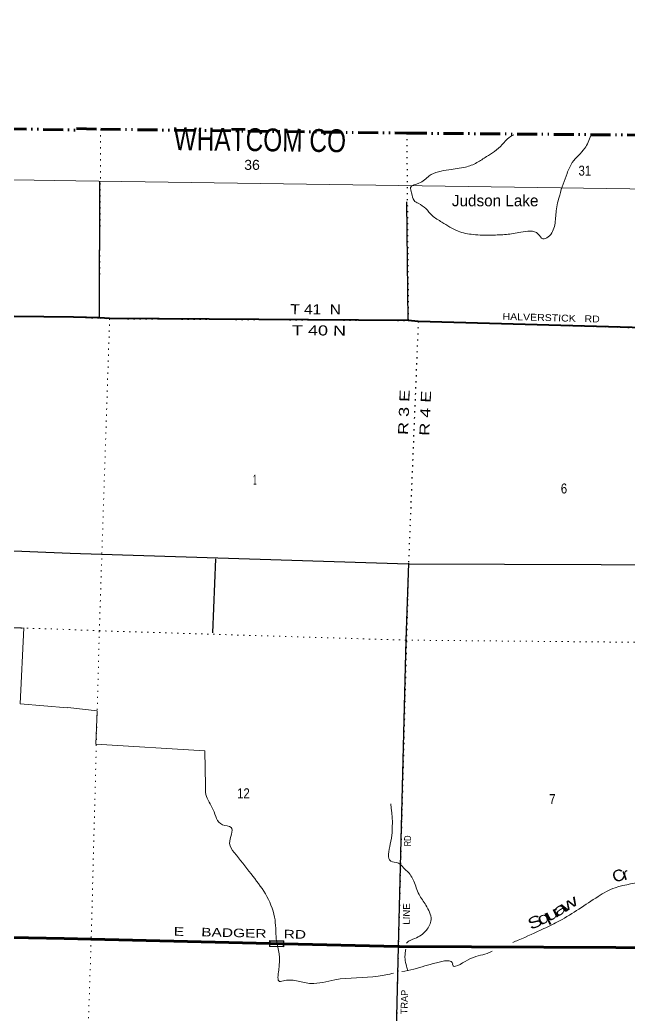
# Model space of a CAD drawing. Header units: feet. Extents: x -489137 to -242534, y 368785 to 558127.
# Drawn here: x -334487 to -323817, y 539519 to 556943 of the extents above; entities that cross this region are included whole.
import ezdxf

# ---------------------------------------------------------------- set-up
doc = ezdxf.new("R2010")
doc.units = ezdxf.units.FT
doc.header["$LTSCALE"] = 70
doc.linetypes.add('DASH_DOUBLE_DOT', pattern=[9.2, 5, -1.2, 0.3, -1.2, 0.3, -1.2])
doc.linetypes.add('DOTTED', pattern=[1.5, 0.3, -1.2])
for name, color, linetype, lineweight in [('10', 7, 'DASH_DOUBLE_DOT', 60), ('17', 7, 'Continuous', 25), ('23', 7, 'Continuous', 70), ('26', 7, 'Continuous', 40), ('27', 7, 'Continuous', 13), ('29', 7, 'Continuous', 25), ('39', 7, 'Continuous', 13), ('4', 7, 'Continuous', 13), ('59', 7, 'Continuous', 13), ('6', 7, 'DOTTED', 25), ('7', 7, 'DOTTED', 13)]:
    doc.layers.add(name, color=color, linetype=linetype, lineweight=lineweight)
for name, color, linetype in [('12', 7, 'Continuous'), ('30', 7, 'Continuous'), ('41', 7, 'Continuous')]:
    doc.layers.add(name, color=color, linetype=linetype)

msp = doc.modelspace()

# ---------------------------------------------------------------- linework, layer by layer
at = {"layer": '10', "lineweight": 70}
for points in [[(-359875.43, 555411.87), (-354476.55, 555311.22), (-349120.59, 555273.81), (-343736.95, 555209.52), (-333494.81, 555014.22)], [(-333497.46, 555041.03), (-333072.26, 555028.46), (-327712.43, 554960.41), (-322264.9, 554914.51), (-316887.79, 554809.56), (-306454.5, 554648.15), (-303156.43, 554619.06)]]:
    msp.add_lwpolyline(points, dxfattribs=at)
at = {"layer": '23'}
for points in [[(-333710.17, 540862.22), (-337464.7, 540932.66), (-338595.63, 540953.61), (-341267, 541087.3)], [(-322786.64, 540699.36), (-327841.56, 540721.72), (-327859.92, 540721.8), (-329865.93, 540769.27), (-333238.48, 540849.07), (-333710.17, 540862.22)]]:
    msp.add_lwpolyline(points, dxfattribs=at)
at = {"layer": '26'}
for points in [[(-333545.53, 551741.28), (-338218.98, 551793.16), (-341021.07, 551820.37)], [(-322275.33, 551536.43), (-322513.21, 551522.7), (-327510.43, 551664.83), (-327684.26, 551681.3), (-332915.33, 551713.73), (-333095.4, 551724.28), (-333545.53, 551741.28)]]:
    msp.add_lwpolyline(points, dxfattribs=at)
at = {"layer": '29'}
for p, q in [((-333095.4, 551724.28), (-333087.76, 554121.1)), ((-327684.26, 551681.3), (-327709.24, 553758.79)), ((-335666.58, 547687.03), (-333608.08, 547608.34)), ((-331063.27, 547507.99), (-331113.13, 546214.48))]:
    msp.add_line(p, q, dxfattribs=at)
for points in [[(-333608.08, 547608.34), (-333057.1, 547587.82), (-327689.78, 547418.28), (-322620.96, 547404.71)], [(-327681.26, 547434.28), (-327728.55, 546083.96), (-327859.92, 540721.8), (-327990.23, 535323.14)]]:
    msp.add_lwpolyline(points, dxfattribs=at)
at = {"layer": '39'}
msp.add_line((-331248.76, 544144.22), (-331234.55, 543534.99), dxfattribs=at)
for points in [[(-334420.63, 546297.38), (-334485.35, 544967.08), (-333651.91, 544901.26)], [(-331248.76, 544144.22), (-333155.74, 544263.22), (-333134.45, 544848.27), (-333649.57, 544902.45)]]:
    msp.add_lwpolyline(points, dxfattribs=at)
for points in [[(-324487.69, 554916.93), (-324594.79, 554694.68), (-324811.97, 554446.79), (-324904.05, 554256.58), (-325033.53, 553874.81), (-325093.34, 553600.73), (-325120.02, 553354.19), (-325236.98, 553142.31), (-325326.97, 553110.1), (-325407.89, 553193.15), (-325715.06, 553225.08), (-325967.32, 553186.76), (-326224.97, 553174.91), (-326546.89, 553184.92), (-326812.82, 553244.19), (-327096.47, 553401.16), (-327265.65, 553518.83), (-327378.02, 553639.13), (-327509.35, 553731.54), (-327583.06, 553779.97), (-327626.16, 553914.77), (-327643.93, 554010.45), (-327498.21, 554081.8), (-327318.56, 554211.08), (-326973.28, 554320.04), (-326684.36, 554365.56), (-326481.73, 554443.61), (-326316.88, 554548.94), (-326176.71, 554640.69), (-326039.9, 554758.87), (-325917.05, 554885.51), (-325836.81, 554932.15)], [(-335596.36, 546910.5), (-335465.07, 546820.77), (-335418.98, 546710.53), (-335376.03, 546547.75), (-335310.32, 546410.81), (-335221.09, 546336.12), (-335132.49, 546326.2), (-335043.98, 546312.24), (-334931.27, 546297.77), (-334830.22, 546303.79), (-334668.78, 546302.48), (-334553.78, 546300.12), (-334426.72, 546295.48)], [(-329994.28, 540819.24), (-329996.48, 540845.69), (-330026.87, 541235.48), (-330188.51, 541642.7), (-330438.75, 541993.36), (-330733.02, 542365.38), (-330813.96, 542525.43), (-330786.39, 542806.39), (-330941.21, 542852.78), (-331102.6, 543114.11), (-331229.35, 543382.68), (-331234.55, 543534.99)], [(-327603.02, 540846.22), (-327568.58, 540860.47), (-327368.31, 541003.41), (-327286.41, 541191.85), (-327375.16, 541441.25), (-327495.81, 541632.68), (-327589.14, 541861.93), (-327706.11, 542039.08), (-327733.88, 542062.06), (-327858.5, 542178.61), (-327993.28, 542216.4), (-327999.71, 542514.42), (-327991.51, 543219.33)], [(-322825.78, 542231.69), (-323178.86, 542135.54), (-323525.43, 541898.96), (-324064.25, 541750.22), (-324360.06, 541595.46), (-325035.74, 541170.49), (-325312.86, 541033.5), (-325757.81, 540831.78), (-325851.28, 540792.05)], [(-327603.02, 540846.22), (-327654.31, 540824.96), (-327686.02, 540809.86), (-327714.71, 540779.66)], [(-327941.95, 540252.39), (-328209.87, 540199.61), (-328973.38, 540137.49), (-329388.43, 540072.81), (-329616.36, 540112.91), (-329847.1, 540122.68), (-329938.65, 540108.74), (-329951.71, 540307.63), (-329994.28, 540819.24)], [(-327729.81, 540673.96), (-327740.37, 540592.43), (-327741.88, 540506.36), (-327714.71, 540373.49), (-327692.06, 540294.97)], [(-326218.45, 540635.99), (-326302.84, 540600.12), (-326646.35, 540480.99), (-326907.71, 540404.39), (-326907.5, 540412.49), (-327192.61, 540435.77), (-327392.58, 540381.97)], [(-327392.58, 540381.97), (-327588.67, 540321.99), (-327798.56, 540280.64)]]:
    msp.add_spline(points, degree=3, dxfattribs=at)
at = {"layer": '4'}
msp.add_lwpolyline([(-485080.46, 556942.8), (-454770.68, 556296.26), (-424457.62, 555691.58), (-394141.55, 555128.56), (-363825.83, 554607.27), (-333509.43, 554127.66), (-303192.4, 553689.76), (-272874.8, 553293.56), (-242556.67, 552939.06)], dxfattribs=at)
msp.add_lwpolyline([(-485080.46, 556942.8), (-454770.68, 556296.26), (-424457.62, 555691.58), (-394141.55, 555128.56), (-363825.83, 554607.27), (-333509.43, 554127.66), (-303192.4, 553689.76), (-272874.8, 553293.56), (-242556.67, 552939.06)], dxfattribs=at)
at = {"layer": '59'}
for points in [[(-329866.19, 540712.92), (-330116.11, 540719.07), (-330113.53, 540824.04), (-329863.61, 540817.89)], [(-330105.73, 540815.84), (-329871.8, 540810.09), (-329873.98, 540721.11), (-330107.91, 540726.86)]]:
    msp.add_lwpolyline(points, close=True, dxfattribs=at)
at = {"layer": '6'}
msp.add_line((-327712.43, 554960.41), (-327684.26, 551681.3), dxfattribs=at)
for points in [[(-333545.53, 551741.28), (-338218.98, 551793.16), (-338424.81, 551795.37), (-343723.75, 551855.89), (-343834.58, 551864.25), (-349104.57, 551863.46), (-349287.6, 551893.55), (-354492.65, 552097.84), (-354579.23, 552107.72), (-359936.94, 552157.31), (-363871.41, 552246.46)], [(-333546.26, 551741.15), (-333095.4, 551724.28), (-332915.33, 551713.73), (-327684.26, 551681.3), (-327510.43, 551664.83)], [(-327510.43, 551664.83), (-327681.26, 547434.28), (-327859.92, 540721.8), (-327990.23, 535323.14), (-328106.2, 529930.21), (-328189.33, 525909.97)], [(-327510.43, 551664.83), (-322513.21, 551522.7), (-322267.65, 551536.87), (-317071.59, 551327), (-316818.2, 551330.85), (-311602.65, 551169.12), (-311333.27, 551164.47), (-307104.47, 551131.23)]]:
    msp.add_lwpolyline(points, dxfattribs=at)
at = {"layer": '7'}
for p, q in [((-333072.26, 555028.46), (-333095.4, 551724.28)), ((-333710.15, 540863.11), (-337468.7, 540932.73))]:
    msp.add_line(p, q, dxfattribs=at)
for points in [[(-332915.33, 551713.73), (-333096.02, 546247.43), (-333238.48, 540849.07), (-333600.38, 530052.24), (-333550.53, 527684.38), (-333694.85, 525777.05)], [(-363952.46, 546975.35), (-360032.53, 546826.7), (-354607.59, 546901.2), (-349209.49, 546757.68), (-343822.65, 546559.75), (-338354.07, 546408.72), (-333628.33, 546270.4)], [(-333628.33, 546270.4), (-333096.02, 546247.43), (-327728.55, 546083.96), (-322655.9, 546037.22), (-319730.2, 546021.78)], [(-333710.15, 540863.11), (-333238.48, 540849.07), (-330115.77, 540775.18)], [(-329862.91, 540769.2), (-327859.92, 540721.8), (-327844.56, 540721.73)], [(-327592.41, 540720.62), (-322786.64, 540699.36), (-322110.61, 540693.34)]]:
    msp.add_lwpolyline(points, dxfattribs=at)

# ---------------------------------------------------------------- texts
at = {"layer": '12', "width": 0.8}
msp.add_text('WHATCOM CO', height=400, rotation=359.273, dxfattribs=at).set_placement((-331796.07, 554663.66))
at = {"layer": '17', "width": 1.35}
msp.add_text('E    BADGER    RD', height=150, rotation=358.645, dxfattribs=at).set_placement((-331793.85, 540909.97))
at = {"layer": '27', "width": 1.15}
msp.add_text('HALVERSTICK   RD', height=120, rotation=358.371, dxfattribs=at).set_placement((-326035.13, 551692.9))
at = {"layer": '30'}
for s, width, p in [('RD', 0.8, (-327640.56, 542471.81)), ('LINE', 1.05, (-327662.85, 541100.88))]:
    msp.add_text(s, height=120, rotation=88.597, dxfattribs=dict(at, width=width)).set_placement(p)
msp.add_text('TRAP', height=120, rotation=88.617, dxfattribs=at).set_placement((-327700.11, 539533.98))
at = {"layer": '41'}
msp.add_text('Judson Lake', height=200, dxfattribs=at).set_placement((-326921.28, 553679.78))
for s, rotation, width, p in [('C', 20.542, 1.1, (-324069.27, 541832.06)), ('r', 18.694, 1.3, (-323907.72, 541876.08)), ('w', 31.597, 1.55, (-324946.14, 541312.9)), ('u', 27.54, 1.55, (-325233.39, 541149.55)), ('a', 31.514, 1.65, (-325086.76, 541227.07)), ('S', 24.59, 1.4, (-325539.27, 541006.87)), ('q', 25.432, 1.45, (-325375.7, 541084.09))]:
    msp.add_text(s, height=200, rotation=rotation, dxfattribs=dict(at, width=width)).set_placement(p)
at = {"layer": '6'}
for s, rotation, width, p in [('T 41  N', 359.645, 1.15, (-329749.38, 551791.42)), ('T 40 N', 359.645, 1.35, (-329723.4, 551421.96)), ('R 3 E', 87.688, 1.35, (-327690.91, 549673.77)), ('R 4 E', 87.688, 1.35, (-327316.21, 549658.84))]:
    msp.add_text(s, height=175, rotation=rotation, dxfattribs=dict(at, width=width)).set_placement(p)
at = {"layer": '7'}
for s, width, p in [('36', 1.05, (-330558.01, 554317.37)), ('31', 0.85, (-324703.31, 554216.31)), ('1', 0.4, (-330404.37, 548806.5)), ('6', 0.85, (-325013.38, 548651.69)), ('12', 0.85, (-330682.19, 543315.25)), ('7', 0.85, (-325216.41, 543212.77))]:
    msp.add_text(s, height=175, dxfattribs=dict(at, width=width)).set_placement(p)

doc.saveas('drawing.dxf')
